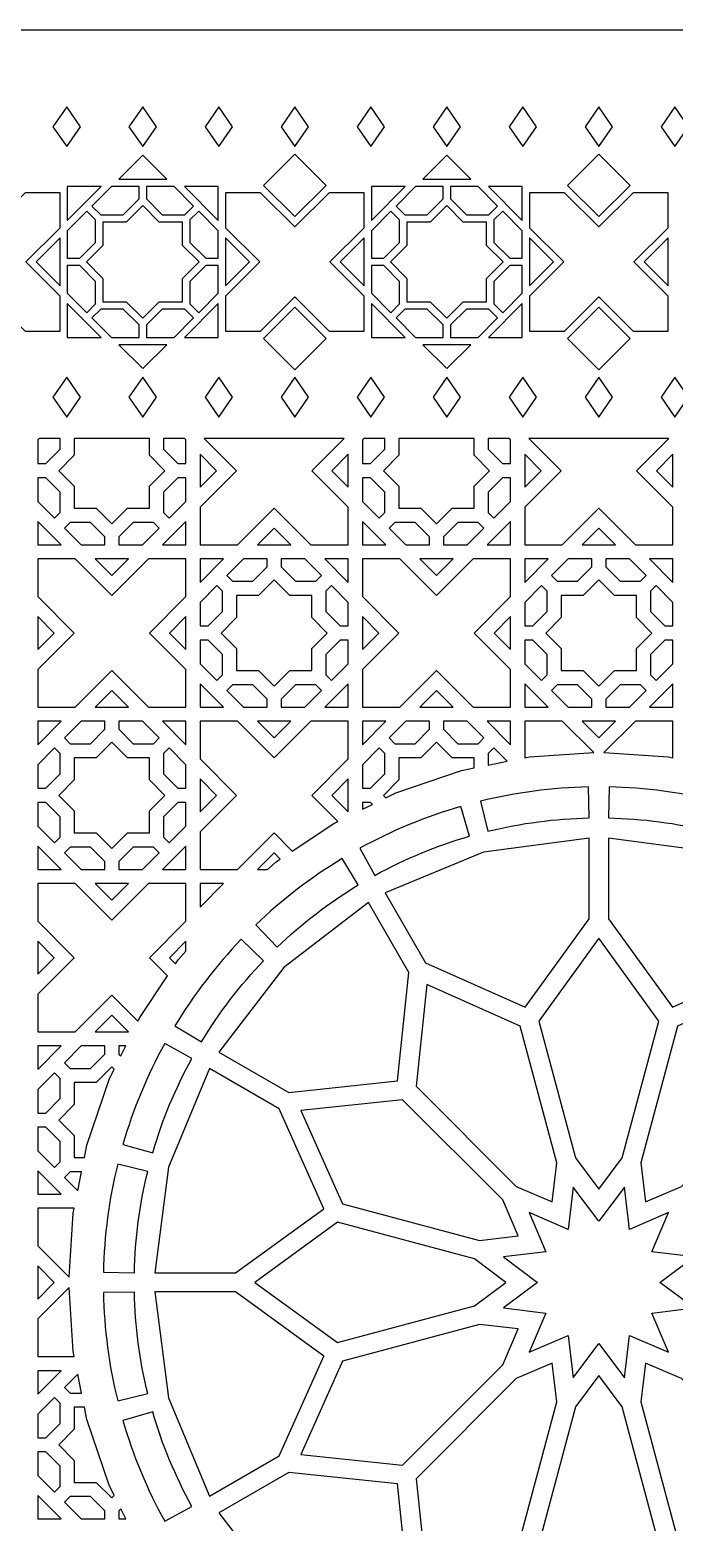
# Model space of a CAD drawing. Header units: millimetres. Extents: x 0 to 1380, y 140 to 1220.
# Drawn here: x 445 to 723, y 577 to 1220 of the extents above; entities that cross this region are included whole.
import ezdxf

# ---------------------------------------------------------------- set-up
doc = ezdxf.new("R2010")
doc.units = ezdxf.units.MM
doc.layers.add('CUT', color=1, linetype='CONTINUOUS')

msp = doc.modelspace()

# ---------------------------------------------------------------- linework, layer by layer
at = {"layer": 'CUT'}
for points in [[(0, 1220), (1380.15, 1220), (1380.15, 139.85), (0, 139.85)], [(460.631, 1186.793), (454.692, 1178.215), (460.631, 1169.637), (466.57, 1178.215)], [(493.408, 1186.793), (487.469, 1178.215), (493.408, 1169.637), (499.347, 1178.215)], [(526.186, 1186.793), (520.247, 1178.215), (526.186, 1169.637), (532.125, 1178.215)], [(558.964, 1186.793), (553.025, 1178.215), (558.964, 1169.637), (564.903, 1178.215)], [(591.742, 1186.793), (585.803, 1178.215), (591.742, 1169.637), (597.681, 1178.215)], [(624.519, 1186.793), (618.58, 1178.215), (624.519, 1169.637), (630.458, 1178.215)], [(657.297, 1186.793), (651.358, 1178.215), (657.297, 1169.637), (663.236, 1178.215)], [(690.075, 1186.793), (684.136, 1178.215), (690.075, 1169.637), (696.014, 1178.215)], [(716.914, 1178.215), (722.853, 1169.637), (728.792, 1178.215), (722.853, 1186.793)], [(503.735, 1155.611), (493.408, 1165.938), (483.081, 1155.611)], [(558.964, 1166.399), (545.498, 1152.933), (558.964, 1139.468), (572.429, 1152.933)], [(634.846, 1155.611), (624.519, 1165.938), (614.193, 1155.611)], [(690.075, 1166.399), (676.609, 1152.933), (690.075, 1139.468), (703.541, 1152.933)], [(475.477, 1152.461), (460.873, 1152.461), (460.873, 1137.856)], [(491.833, 1152.461), (479.931, 1152.461), (471.516, 1144.045), (475.3, 1140.261), (484.985, 1140.261), (491.833, 1147.109)], [(515.301, 1144.045), (506.885, 1152.461), (494.983, 1152.461), (494.983, 1147.109), (501.832, 1140.261), (511.517, 1140.261)], [(525.944, 1137.856), (525.944, 1152.461), (511.34, 1152.461)], [(606.588, 1152.461), (591.984, 1152.461), (591.984, 1137.856)], [(622.944, 1152.461), (611.043, 1152.461), (602.627, 1144.045), (606.411, 1140.261), (616.096, 1140.261), (622.944, 1147.109)], [(646.412, 1144.045), (637.996, 1152.461), (626.094, 1152.461), (626.094, 1147.109), (632.943, 1140.261), (642.628, 1140.261)], [(657.055, 1137.856), (657.055, 1152.461), (642.451, 1152.461)], [(442.634, 1149.795), (427.853, 1135.013), (413.071, 1149.795), (397.983, 1149.795), (397.983, 1134.706), (412.765, 1119.925), (397.983, 1105.144), (397.983, 1090.055), (413.071, 1090.055), (427.853, 1104.837), (442.634, 1090.055), (457.723, 1090.055), (457.723, 1105.144), (442.941, 1119.925), (457.723, 1134.706), (457.723, 1149.795)], [(573.745, 1149.795), (558.964, 1135.013), (544.182, 1149.795), (529.094, 1149.795), (529.094, 1134.706), (543.876, 1119.925), (529.094, 1105.144), (529.094, 1090.055), (544.182, 1090.055), (558.964, 1104.837), (573.745, 1090.055), (588.834, 1090.055), (588.834, 1105.144), (574.052, 1119.925), (588.834, 1134.706), (588.834, 1149.795)], [(704.856, 1149.795), (690.075, 1135.013), (675.294, 1149.795), (660.205, 1149.795), (660.205, 1134.706), (674.987, 1119.925), (660.205, 1105.144), (660.205, 1090.055), (675.294, 1090.055), (690.075, 1104.837), (704.856, 1090.055), (719.945, 1090.055), (719.945, 1105.144), (705.163, 1119.925), (719.945, 1134.706), (719.945, 1149.795)], [(469.288, 1141.818), (460.873, 1133.402), (460.873, 1121.5), (466.224, 1121.5), (473.072, 1128.348), (473.072, 1138.034)], [(510.594, 1127.044), (510.594, 1137.111), (500.527, 1137.111), (493.408, 1144.23), (486.29, 1137.111), (476.222, 1137.111), (476.222, 1127.044), (469.104, 1119.925), (476.222, 1112.806), (476.222, 1102.739), (486.29, 1102.739), (493.408, 1095.62), (500.527, 1102.739), (510.594, 1102.739), (510.594, 1112.806), (517.713, 1119.925)], [(525.944, 1121.5), (525.944, 1133.402), (517.528, 1141.818), (513.744, 1138.034), (513.744, 1128.348), (520.593, 1121.5)], [(600.399, 1141.818), (591.984, 1133.402), (591.984, 1121.5), (597.335, 1121.5), (604.183, 1128.348), (604.183, 1138.034)], [(641.705, 1127.044), (641.705, 1137.111), (631.638, 1137.111), (624.519, 1144.23), (617.401, 1137.111), (607.333, 1137.111), (607.333, 1127.044), (600.215, 1119.925), (607.333, 1112.806), (607.333, 1102.739), (617.401, 1102.739), (624.519, 1095.62), (631.638, 1102.739), (641.705, 1102.739), (641.705, 1112.806), (648.824, 1119.925)], [(657.055, 1121.5), (657.055, 1133.402), (648.639, 1141.818), (644.855, 1138.034), (644.855, 1128.348), (651.704, 1121.5)], [(457.723, 1130.252), (447.396, 1119.925), (457.723, 1109.598)], [(529.094, 1109.598), (539.421, 1119.925), (529.094, 1130.252)], [(588.834, 1130.252), (578.507, 1119.925), (588.834, 1109.598)], [(660.205, 1109.598), (670.532, 1119.925), (660.205, 1130.252)], [(719.945, 1130.252), (709.618, 1119.925), (719.945, 1109.598)], [(460.873, 1118.35), (460.873, 1106.448), (469.288, 1098.032), (473.072, 1101.816), (473.072, 1111.502), (466.224, 1118.35)], [(517.528, 1098.032), (525.944, 1106.448), (525.944, 1118.35), (520.593, 1118.35), (513.744, 1111.502), (513.744, 1101.816)], [(591.984, 1118.35), (591.984, 1106.448), (600.399, 1098.032), (604.183, 1101.816), (604.183, 1111.502), (597.335, 1118.35)], [(648.639, 1098.032), (657.055, 1106.448), (657.055, 1118.35), (651.704, 1118.35), (644.855, 1111.502), (644.855, 1101.816)], [(460.873, 1101.994), (460.873, 1087.389), (475.477, 1087.389)], [(511.34, 1087.389), (525.944, 1087.389), (525.944, 1101.994)], [(558.964, 1100.382), (545.498, 1086.917), (558.964, 1073.451), (572.429, 1086.917)], [(591.984, 1101.994), (591.984, 1087.389), (606.588, 1087.389)], [(642.451, 1087.389), (657.055, 1087.389), (657.055, 1101.994)], [(690.075, 1100.382), (676.609, 1086.917), (690.075, 1073.451), (703.541, 1086.917)], [(471.516, 1095.805), (479.931, 1087.389), (491.833, 1087.389), (491.833, 1092.741), (484.985, 1099.589), (475.3, 1099.589)], [(494.983, 1087.389), (506.885, 1087.389), (515.301, 1095.805), (511.517, 1099.589), (501.832, 1099.589), (494.983, 1092.741)], [(602.627, 1095.805), (611.043, 1087.389), (622.944, 1087.389), (622.944, 1092.741), (616.096, 1099.589), (606.411, 1099.589)], [(626.094, 1087.389), (637.996, 1087.389), (646.412, 1095.805), (642.628, 1099.589), (632.943, 1099.589), (626.094, 1092.741)], [(483.081, 1084.239), (493.408, 1073.912), (503.735, 1084.239)], [(614.193, 1084.239), (624.519, 1073.912), (634.846, 1084.239)], [(460.631, 1070.213), (454.692, 1061.635), (460.631, 1053.057), (466.57, 1061.635)], [(493.408, 1070.213), (487.469, 1061.635), (493.408, 1053.057), (499.347, 1061.635)], [(526.186, 1070.213), (520.247, 1061.635), (526.186, 1053.057), (532.125, 1061.635)], [(558.964, 1070.213), (553.025, 1061.635), (558.964, 1053.057), (564.903, 1061.635)], [(591.742, 1070.213), (585.803, 1061.635), (591.742, 1053.057), (597.681, 1061.635)], [(624.519, 1070.213), (618.58, 1061.635), (624.519, 1053.057), (630.458, 1061.635)], [(657.297, 1070.213), (651.358, 1061.635), (657.297, 1053.057), (663.236, 1061.635)], [(690.075, 1070.213), (684.136, 1061.635), (690.075, 1053.057), (696.014, 1061.635)], [(716.914, 1061.635), (722.853, 1053.057), (728.792, 1061.635), (722.853, 1070.213)], [(448.809, 1043.85), (448.12, 1043.161), (448.12, 1032.97), (451.59, 1032.97), (457.78, 1039.16), (457.78, 1043.85)], [(463.87, 1043.85), (463.87, 1036.637), (457.157, 1029.925), (463.87, 1023.213), (463.87, 1013.72), (473.363, 1013.72), (480.075, 1007.007), (486.787, 1013.72), (496.28, 1013.72), (496.28, 1023.213), (502.993, 1029.925), (496.28, 1036.637), (496.28, 1043.85)], [(502.37, 1043.85), (502.37, 1039.16), (508.56, 1032.97), (512.03, 1032.97), (512.03, 1043.161), (511.341, 1043.85)], [(519.953, 1043.85), (533.878, 1029.925), (518.12, 1014.166), (518.12, 997.97), (534.316, 997.97), (550.075, 1013.728), (565.834, 997.97), (582.03, 997.97), (582.03, 1014.166), (566.272, 1029.925), (580.197, 1043.85)], [(588.809, 1043.85), (588.12, 1043.161), (588.12, 1032.97), (591.59, 1032.97), (597.78, 1039.16), (597.78, 1043.85)], [(603.87, 1043.85), (603.87, 1036.637), (597.157, 1029.925), (603.87, 1023.213), (603.87, 1013.72), (613.363, 1013.72), (620.075, 1007.007), (626.787, 1013.72), (636.28, 1013.72), (636.28, 1023.213), (642.993, 1029.925), (636.28, 1036.637), (636.28, 1043.85)], [(642.37, 1043.85), (642.37, 1039.16), (648.56, 1032.97), (652.03, 1032.97), (652.03, 1043.161), (651.341, 1043.85)], [(659.953, 1043.85), (673.878, 1029.925), (658.12, 1014.166), (658.12, 997.97), (674.316, 997.97), (690.075, 1013.728), (705.834, 997.97), (722.03, 997.97), (722.03, 1014.166), (706.272, 1029.925), (720.197, 1043.85)], [(518.12, 1022.778), (525.266, 1029.925), (518.12, 1037.072)], [(582.03, 1037.072), (574.884, 1029.925), (582.03, 1022.778)], [(658.12, 1022.778), (665.266, 1029.925), (658.12, 1037.072)], [(722.03, 1037.072), (714.884, 1029.925), (722.03, 1022.778)], [(448.12, 1026.88), (448.12, 1016.689), (455.326, 1009.482), (457.78, 1011.936), (457.78, 1020.69), (451.59, 1026.88)], [(504.824, 1009.482), (512.03, 1016.689), (512.03, 1026.88), (508.56, 1026.88), (502.37, 1020.69), (502.37, 1011.936)], [(588.12, 1026.88), (588.12, 1016.689), (595.326, 1009.482), (597.78, 1011.936), (597.78, 1020.69), (591.59, 1026.88)], [(644.824, 1009.482), (652.03, 1016.689), (652.03, 1026.88), (648.56, 1026.88), (642.37, 1020.69), (642.37, 1011.936)], [(448.12, 1008.077), (448.12, 997.97), (458.227, 997.97)], [(459.632, 1005.176), (466.839, 997.97), (477.03, 997.97), (477.03, 1001.44), (470.84, 1007.63), (462.086, 1007.63)], [(483.12, 997.97), (493.311, 997.97), (500.518, 1005.176), (498.064, 1007.63), (489.31, 1007.63), (483.12, 1001.44)], [(501.923, 997.97), (512.03, 997.97), (512.03, 1008.077)], [(557.222, 997.97), (550.075, 1005.116), (542.928, 997.97)], [(588.12, 1008.077), (588.12, 997.97), (598.227, 997.97)], [(599.632, 1005.176), (606.839, 997.97), (617.03, 997.97), (617.03, 1001.44), (610.84, 1007.63), (602.086, 1007.63)], [(623.12, 997.97), (633.311, 997.97), (640.518, 1005.176), (638.064, 1007.63), (629.31, 1007.63), (623.12, 1001.44)], [(641.923, 997.97), (652.03, 997.97), (652.03, 1008.077)], [(697.222, 997.97), (690.075, 1005.116), (682.928, 997.97)], [(464.316, 927.97), (480.075, 943.728), (495.834, 927.97), (512.03, 927.97), (512.03, 944.166), (496.272, 959.925), (512.03, 975.684), (512.03, 991.88), (495.834, 991.88), (480.075, 976.122), (464.316, 991.88), (448.12, 991.88), (448.12, 975.684), (463.878, 959.925), (448.12, 944.166), (448.12, 927.97)], [(472.928, 991.88), (480.075, 984.734), (487.222, 991.88)], [(528.227, 991.88), (518.12, 991.88), (518.12, 981.773)], [(547.03, 991.88), (536.839, 991.88), (529.632, 984.674), (532.086, 982.22), (540.84, 982.22), (547.03, 988.41)], [(570.518, 984.674), (563.311, 991.88), (553.12, 991.88), (553.12, 988.41), (559.31, 982.22), (568.064, 982.22)], [(582.03, 981.773), (582.03, 991.88), (571.923, 991.88)], [(604.316, 927.97), (620.075, 943.728), (635.834, 927.97), (652.03, 927.97), (652.03, 944.166), (636.272, 959.925), (652.03, 975.684), (652.03, 991.88), (635.834, 991.88), (620.075, 976.122), (604.316, 991.88), (588.12, 991.88), (588.12, 975.684), (603.878, 959.925), (588.12, 944.166), (588.12, 927.97)], [(612.928, 991.88), (620.075, 984.734), (627.222, 991.88)], [(668.227, 991.88), (658.12, 991.88), (658.12, 981.773)], [(687.03, 991.88), (676.839, 991.88), (669.632, 984.674), (672.086, 982.22), (680.84, 982.22), (687.03, 988.41)], [(693.12, 988.41), (699.31, 982.22), (708.064, 982.22), (710.518, 984.674), (703.311, 991.88), (693.12, 991.88)], [(722.03, 981.773), (722.03, 991.88), (711.923, 991.88)], [(525.326, 980.368), (518.12, 973.161), (518.12, 962.97), (521.59, 962.97), (527.78, 969.16), (527.78, 977.914)], [(533.87, 953.213), (533.87, 943.72), (543.363, 943.72), (550.075, 937.007), (556.787, 943.72), (566.28, 943.72), (566.28, 953.213), (572.993, 959.925), (566.28, 966.637), (566.28, 976.13), (556.787, 976.13), (550.075, 982.843), (543.363, 976.13), (533.87, 976.13), (533.87, 966.637), (527.157, 959.925)], [(582.03, 962.97), (582.03, 973.161), (574.824, 980.368), (572.37, 977.914), (572.37, 969.16), (578.56, 962.97)], [(665.326, 980.368), (658.12, 973.161), (658.12, 962.97), (661.59, 962.97), (667.78, 969.16), (667.78, 977.914)], [(712.993, 959.925), (706.28, 966.637), (706.28, 976.13), (696.787, 976.13), (690.075, 982.843), (683.363, 976.13), (673.87, 976.13), (673.87, 966.637), (667.157, 959.925), (673.87, 953.213), (673.87, 943.72), (683.363, 943.72), (690.075, 937.007), (696.787, 943.72), (706.28, 943.72), (706.28, 953.213)], [(712.37, 977.914), (712.37, 969.16), (718.56, 962.97), (722.03, 962.97), (722.03, 973.161), (714.824, 980.368)], [(448.12, 952.778), (455.266, 959.925), (448.12, 967.072)], [(512.03, 967.072), (504.884, 959.925), (512.03, 952.778)], [(588.12, 952.778), (595.266, 959.925), (588.12, 967.072)], [(652.03, 967.072), (644.884, 959.925), (652.03, 952.778)], [(518.12, 956.88), (518.12, 946.689), (525.326, 939.482), (527.78, 941.936), (527.78, 950.69), (521.59, 956.88)], [(574.824, 939.482), (582.03, 946.689), (582.03, 956.88), (578.56, 956.88), (572.37, 950.69), (572.37, 941.936)], [(658.12, 956.88), (658.12, 946.689), (665.326, 939.482), (667.78, 941.936), (667.78, 950.69), (661.59, 956.88)], [(718.56, 956.88), (712.37, 950.69), (712.37, 941.936), (714.824, 939.482), (722.03, 946.689), (722.03, 956.88)], [(487.222, 927.97), (480.075, 935.116), (472.928, 927.97)], [(518.12, 938.077), (518.12, 927.97), (528.227, 927.97)], [(529.632, 935.176), (536.839, 927.97), (547.03, 927.97), (547.03, 931.44), (540.84, 937.63), (532.086, 937.63)], [(553.12, 927.97), (563.311, 927.97), (570.518, 935.176), (568.064, 937.63), (559.31, 937.63), (553.12, 931.44)], [(571.923, 927.97), (582.03, 927.97), (582.03, 938.077)], [(627.222, 927.97), (620.075, 935.116), (612.928, 927.97)], [(658.12, 938.077), (658.12, 927.97), (668.227, 927.97)], [(669.632, 935.176), (676.839, 927.97), (687.03, 927.97), (687.03, 931.44), (680.84, 937.63), (672.086, 937.63)], [(708.064, 937.63), (699.31, 937.63), (693.12, 931.44), (693.12, 927.97), (703.311, 927.97), (710.518, 935.176)], [(711.923, 927.97), (722.03, 927.97), (722.03, 938.077)], [(458.227, 921.88), (448.12, 921.88), (448.12, 911.773)], [(477.03, 921.88), (466.839, 921.88), (459.632, 914.674), (462.086, 912.22), (470.84, 912.22), (477.03, 918.41)], [(500.518, 914.674), (493.311, 921.88), (483.12, 921.88), (483.12, 918.41), (489.31, 912.22), (498.064, 912.22)], [(512.03, 911.773), (512.03, 921.88), (501.923, 921.88)], [(575.792, 877.867), (577.491, 878.705), (566.272, 889.925), (582.03, 905.684), (582.03, 921.88), (565.834, 921.88), (550.075, 906.122), (534.316, 921.88), (518.12, 921.88), (518.12, 905.684), (533.878, 889.925), (518.12, 874.166), (518.12, 857.97), (534.316, 857.97), (550.075, 873.728), (557.895, 865.909)], [(542.928, 921.88), (550.075, 914.734), (557.222, 921.88)], [(598.227, 921.88), (588.12, 921.88), (588.12, 911.773)], [(617.03, 921.88), (606.839, 921.88), (599.632, 914.674), (602.086, 912.22), (610.84, 912.22), (617.03, 918.41)], [(640.518, 914.674), (633.311, 921.88), (623.12, 921.88), (623.12, 918.41), (629.31, 912.22), (638.064, 912.22)], [(652.03, 911.773), (652.03, 921.88), (641.923, 921.88)], [(687.853, 908.344), (674.316, 921.88), (658.12, 921.88), (658.12, 906.112), (660.241, 906.534)], [(682.928, 921.88), (690.075, 914.734), (697.222, 921.88)], [(722.03, 906.112), (722.03, 921.88), (705.834, 921.88), (692.297, 908.344), (719.909, 906.534)], [(455.326, 910.368), (448.12, 903.161), (448.12, 892.97), (451.59, 892.97), (457.78, 899.16), (457.78, 907.914)], [(463.87, 883.213), (463.87, 873.72), (473.363, 873.72), (480.075, 867.007), (486.787, 873.72), (496.28, 873.72), (496.28, 883.213), (502.993, 889.925), (496.28, 896.637), (496.28, 906.13), (486.787, 906.13), (480.075, 912.843), (473.363, 906.13), (463.87, 906.13), (463.87, 896.637), (457.157, 889.925)], [(512.03, 892.97), (512.03, 903.161), (504.824, 910.368), (502.37, 907.914), (502.37, 899.16), (508.56, 892.97)], [(595.326, 910.368), (588.12, 903.161), (588.12, 892.97), (591.59, 892.97), (597.78, 899.16), (597.78, 907.914)], [(602.607, 891.091), (630.919, 900.702), (636.28, 901.768), (636.28, 906.13), (626.787, 906.13), (620.075, 912.843), (613.363, 906.13), (603.87, 906.13), (603.87, 896.637), (597.157, 889.925), (598.176, 888.906)], [(650.58, 904.612), (644.824, 910.368), (642.37, 907.914), (642.37, 902.979)], [(518.12, 882.778), (525.266, 889.925), (518.12, 897.072)], [(582.03, 897.072), (574.884, 889.925), (582.03, 882.778)], [(448.12, 886.88), (448.12, 876.689), (455.326, 869.482), (457.78, 871.936), (457.78, 880.69), (451.59, 886.88)], [(504.824, 869.482), (512.03, 876.689), (512.03, 886.88), (508.56, 886.88), (502.37, 880.69), (502.37, 871.936)], [(592.409, 886.062), (591.59, 886.88), (588.12, 886.88), (588.12, 883.947)], [(640.363, 865.455), (597.882, 847.858), (615.282, 817.721), (658.283, 798.575), (685.95, 836.655), (685.95, 871.456)], [(739.787, 865.455), (694.2, 871.456), (694.2, 836.655), (721.867, 798.575), (764.868, 817.721), (782.268, 847.858)], [(448.12, 868.077), (448.12, 857.97), (458.227, 857.97)], [(459.632, 865.176), (466.839, 857.97), (477.03, 857.97), (477.03, 861.44), (470.84, 867.63), (462.086, 867.63)], [(483.12, 857.97), (493.311, 857.97), (500.518, 865.176), (498.064, 867.63), (489.31, 867.63), (483.12, 861.44)], [(501.923, 857.97), (512.03, 857.97), (512.03, 868.077)], [(550.934, 861.258), (552.732, 862.459), (550.075, 865.116), (542.928, 857.97), (547.185, 857.97)], [(492.133, 794.208), (504.091, 812.105), (496.272, 819.925), (512.03, 835.684), (512.03, 851.88), (495.834, 851.88), (480.075, 836.122), (464.316, 851.88), (448.12, 851.88), (448.12, 835.684), (463.878, 819.925), (448.12, 804.166), (448.12, 787.97), (464.316, 787.97), (480.075, 803.728), (491.295, 792.509)], [(472.928, 851.88), (480.075, 844.734), (487.222, 851.88)], [(528.227, 851.88), (518.12, 851.88), (518.12, 841.773)], [(554.257, 815.743), (526.267, 779.263), (556.404, 761.863), (603.217, 766.783), (608.137, 813.596), (590.737, 843.733)], [(448.12, 812.778), (455.266, 819.925), (448.12, 827.072)], [(508.742, 819.066), (512.03, 822.815), (512.03, 827.072), (504.884, 819.925), (507.541, 817.268)], [(700.183, 733.585), (715.999, 792.615), (690.075, 828.297), (664.151, 792.615), (679.967, 733.585), (690.075, 720.076)], [(671.998, 731.451), (656.182, 790.48), (615.889, 808.419), (611.278, 764.555), (654.491, 721.342), (669.999, 714.696)], [(725.659, 721.342), (768.872, 764.555), (764.261, 808.419), (723.968, 790.48), (708.152, 731.451), (710.151, 714.696)], [(487.222, 787.97), (480.075, 795.116), (472.928, 787.97)], [(458.227, 781.88), (448.12, 781.88), (448.12, 771.773)], [(477.03, 781.88), (466.839, 781.88), (459.632, 774.674), (462.086, 772.22), (470.84, 772.22), (477.03, 778.41)], [(486.053, 781.88), (483.12, 781.88), (483.12, 778.41), (483.938, 777.591)], [(469.298, 739.081), (478.909, 767.393), (481.094, 771.824), (480.075, 772.843), (473.363, 766.13), (463.87, 766.13), (463.87, 756.637), (457.157, 749.925), (463.87, 743.213), (463.87, 733.72), (468.232, 733.72)], [(455.326, 770.368), (448.12, 763.161), (448.12, 752.97), (451.59, 752.97), (457.78, 759.16), (457.78, 767.914)], [(504.545, 729.637), (498.544, 684.05), (533.345, 684.05), (571.425, 711.717), (552.279, 754.718), (522.142, 772.118)], [(648.658, 715.509), (605.445, 758.722), (561.581, 754.111), (579.52, 713.818), (638.549, 698.002), (655.304, 700.001)], [(448.12, 746.88), (448.12, 736.689), (455.326, 729.482), (457.78, 731.936), (457.78, 740.69), (451.59, 746.88)], [(448.12, 728.077), (448.12, 717.97), (458.227, 717.97)], [(467.021, 727.63), (462.086, 727.63), (459.632, 725.176), (465.388, 719.42)], [(716.455, 679.925), (731.173, 690.938), (712.921, 693.114), (720.161, 710.011), (703.264, 702.771), (701.088, 721.023), (690.075, 706.305), (679.062, 721.023), (676.886, 702.771), (659.989, 710.011), (667.229, 693.114), (648.977, 690.938), (663.695, 679.925), (648.977, 668.912), (667.229, 666.735), (659.989, 649.839), (676.886, 657.079), (679.062, 638.827), (690.075, 653.545), (701.088, 638.827), (703.265, 657.079), (720.161, 649.839), (712.921, 666.735), (731.173, 668.912)], [(463.888, 711.88), (448.12, 711.88), (448.12, 695.684), (461.656, 682.147), (463.466, 709.759)], [(636.415, 690.033), (577.385, 705.849), (541.703, 679.925), (577.385, 654.001), (636.415, 669.817), (649.924, 679.925)], [(448.12, 672.778), (455.266, 679.925), (448.12, 687.072)], [(461.656, 677.703), (448.12, 664.166), (448.12, 647.97), (463.888, 647.97), (463.466, 650.091)], [(504.545, 630.213), (522.142, 587.732), (552.279, 605.132), (571.425, 648.133), (533.345, 675.8), (498.544, 675.8)], [(638.549, 661.848), (579.52, 646.032), (561.581, 605.739), (605.445, 601.128), (648.658, 644.341), (655.304, 659.849)], [(654.491, 638.508), (611.278, 595.295), (615.889, 551.431), (656.182, 569.37), (671.998, 628.399), (669.999, 645.154)], [(708.152, 628.399), (723.968, 569.37), (764.261, 551.431), (768.872, 595.295), (725.659, 638.508), (710.151, 645.154)], [(458.227, 641.88), (448.12, 641.88), (448.12, 631.773)], [(465.388, 640.43), (459.632, 634.674), (462.086, 632.22), (467.021, 632.22)], [(679.967, 626.265), (664.151, 567.235), (690.075, 531.553), (715.999, 567.235), (700.183, 626.265), (690.075, 639.774)], [(451.59, 612.97), (457.78, 619.16), (457.78, 627.914), (455.326, 630.368), (448.12, 623.161), (448.12, 612.97)], [(468.232, 626.13), (463.87, 626.13), (463.87, 616.637), (457.157, 609.925), (463.87, 603.213), (463.87, 593.72), (473.363, 593.72), (480.075, 587.007), (481.094, 588.026), (478.909, 592.457), (469.298, 620.769)], [(457.78, 591.936), (457.78, 600.69), (451.59, 606.88), (448.12, 606.88), (448.12, 596.689), (455.326, 589.482)], [(554.257, 544.107), (590.737, 516.117), (608.137, 546.254), (603.217, 593.067), (556.404, 597.987), (526.267, 580.587)], [(448.12, 588.077), (448.12, 577.97), (458.227, 577.97)], [(477.03, 581.44), (470.84, 587.63), (462.086, 587.63), (459.632, 585.176), (466.839, 577.97), (477.03, 577.97)], [(483.938, 582.259), (483.12, 581.44), (483.12, 577.97), (486.053, 577.97)]]:
    msp.add_lwpolyline(points, close=True, dxfattribs=at)
for points in [[(642.224, 874.451, -0.0552056), (685.948, 880.207), (685.679, 893.554, 0.0552173), (639.03, 887.413)], [(694.202, 880.207, -0.0552056), (737.926, 874.451), (741.12, 887.413, 0.0552173), (694.471, 893.554)], [(593.508, 855.438, -0.0552056), (634.252, 872.315), (630.537, 885.138, 0.0552173), (587.068, 867.132)], [(551.372, 824.464, -0.0552056), (586.36, 851.311), (579.453, 862.736, 0.0552173), (542.125, 834.093)], [(518.689, 783.64, -0.0552056), (545.536, 818.628), (535.907, 827.875, 0.0552173), (507.264, 790.547)], [(497.685, 735.748, -0.0552056), (514.562, 776.492), (502.868, 782.932, 0.0552173), (484.862, 739.463)], [(489.793, 684.052, -0.0552056), (495.549, 727.776), (482.587, 730.97, 0.0552173), (476.446, 684.321)], [(495.549, 632.074, -0.0552056), (489.793, 675.798), (476.446, 675.529, 0.0552173), (482.587, 628.88)], [(514.562, 583.358, -0.0552056), (497.685, 624.102), (484.862, 620.387, 0.0552173), (502.868, 576.918)]]:
    msp.add_lwpolyline(points, format="xyb", close=True, dxfattribs=at)

doc.saveas('drawing.dxf')
